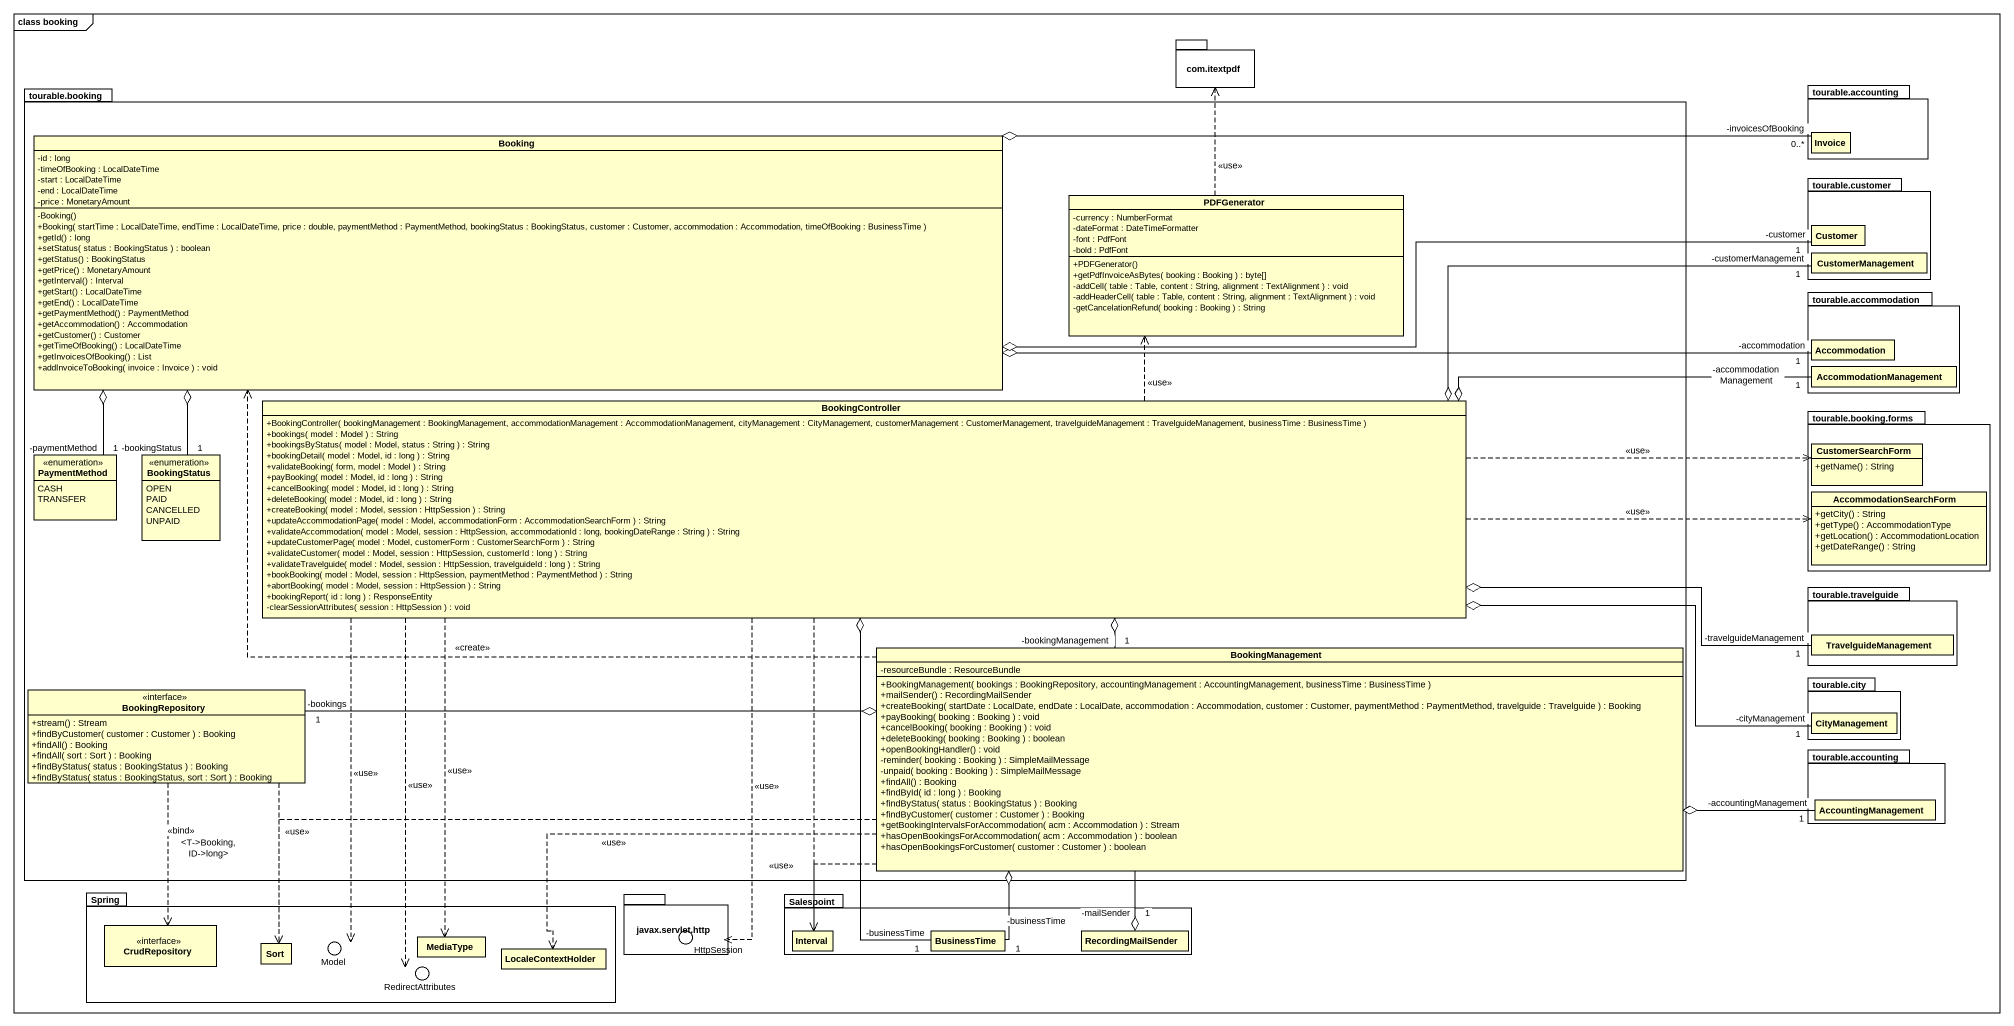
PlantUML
@startuml
mainframe class booking
allowmixing
hide circle
hide empty members
skinparam classAttributeIconSize 0
package "com.itextpdf" as com_itextpdf {
}
package "tourable.booking" as tourable_booking {
  class Booking {
    -id : long
    -timeOfBooking : LocalDateTime
    -start : LocalDateTime
    -end : LocalDateTime
    -price : MonetaryAmount
    -Booking()
    +Booking( startTime : LocalDateTime, endTime : LocalDateTime, price : double, paymentMethod : PaymentMethod, bookingStatus : BookingStatus, customer : Customer, accommodation : Accommodation, timeOfBooking : BusinessTime )
    +getId() : long
    +setStatus( status : BookingStatus ) : boolean
    +getStatus() : BookingStatus
    +getPrice() : MonetaryAmount
    +getInterval() : Interval
    +getStart() : LocalDateTime
    +getEnd() : LocalDateTime
    +getPaymentMethod() : PaymentMethod
    +getAccommodation() : Accommodation
    +getCustomer() : Customer
    +getTimeOfBooking() : LocalDateTime
    +getInvoicesOfBooking() : List
    +addInvoiceToBooking( invoice : Invoice ) : void
  }
  class PDFGenerator {
    -currency : NumberFormat
    -dateFormat : DateTimeFormatter
    -font : PdfFont
    -bold : PdfFont
    +PDFGenerator()
    +getPdfInvoiceAsBytes( booking : Booking ) : byte[]
    -addCell( table : Table, content : String, alignment : TextAlignment ) : void
    -addHeaderCell( table : Table, content : String, alignment : TextAlignment ) : void
    -getCancelationRefund( booking : Booking ) : String
  }
  class BookingController {
    +BookingController( bookingManagement : BookingManagement, accommodationManagement : AccommodationManagement, cityManagement : CityManagement, customerManagement : CustomerManagement, travelguideManagement : TravelguideManagement, businessTime : BusinessTime )
    +bookings( model : Model ) : String
    +bookingsByStatus( model : Model, status : String ) : String
    +bookingDetail( model : Model, id : long ) : String
    +validateBooking( form, model : Model ) : String
    +payBooking( model : Model, id : long ) : String
    +cancelBooking( model : Model, id : long ) : String
    +deleteBooking( model : Model, id : long ) : String
    +createBooking( model : Model, session : HttpSession ) : String
    +updateAccommodationPage( model : Model, accommodationForm : AccommodationSearchForm ) : String
    +validateAccommodation( model : Model, session : HttpSession, accommodationId : long, bookingDateRange : String ) : String
    +updateCustomerPage( model : Model, customerForm : CustomerSearchForm ) : String
    +validateCustomer( model : Model, session : HttpSession, customerId : long ) : String
    +validateTravelguide( model : Model, session : HttpSession, travelguideId : long ) : String
    +bookBooking( model : Model, session : HttpSession, paymentMethod : PaymentMethod ) : String
    +abortBooking( model : Model, session : HttpSession ) : String
    +bookingReport( id : long ) : ResponseEntity
    -clearSessionAttributes( session : HttpSession ) : void
  }
  enum PaymentMethod {
    CASH
    TRANSFER
  }
  enum BookingStatus {
    OPEN
    PAID
    CANCELLED
    UNPAID
  }
  class BookingManagement {
    -resourceBundle : ResourceBundle
    +BookingManagement( bookings : BookingRepository, accountingManagement : AccountingManagement, businessTime : BusinessTime )
    +mailSender() : RecordingMailSender
    +createBooking( startDate : LocalDate, endDate : LocalDate, accommodation : Accommodation, customer : Customer, paymentMethod : PaymentMethod, travelguide : Travelguide ) : Booking
    +payBooking( booking : Booking ) : void
    +cancelBooking( booking : Booking ) : void
    +deleteBooking( booking : Booking ) : boolean
    +openBookingHandler() : void
    -reminder( booking : Booking ) : SimpleMailMessage
    -unpaid( booking : Booking ) : SimpleMailMessage
    +findAll() : Booking
    +findById( id : long ) : Booking
    +findByStatus( status : BookingStatus ) : Booking
    +findByCustomer( customer : Customer ) : Booking
    +getBookingIntervalsForAccommodation( acm : Accommodation ) : Stream
    +hasOpenBookingsForAccommodation( acm : Accommodation ) : boolean
    +hasOpenBookingsForCustomer( customer : Customer ) : boolean
  }
  interface BookingRepository {
    +stream() : Stream
    +findByCustomer( customer : Customer ) : Booking
    +findAll() : Booking
    +findAll( sort : Sort ) : Booking
    +findByStatus( status : BookingStatus ) : Booking
    +findByStatus( status : BookingStatus, sort : Sort ) : Booking
  }
}
package "tourable.accounting" as tourable_accounting {
  class Invoice
}
package "tourable.customer" as tourable_customer {
  class Customer
  class CustomerManagement
}
package "tourable.accommodation" as tourable_accommodation {
  class Accommodation
  class AccommodationManagement
}
package "tourable.booking.forms" as tourable_booking_forms {
  class CustomerSearchForm {
    +getName() : String
  }
  class AccommodationSearchForm {
    +getCity() : String
    +getType() : AccommodationType
    +getLocation() : AccommodationLocation
    +getDateRange() : String
  }
}
package "tourable.travelguide" as tourable_travelguide {
  class TravelguideManagement
}
package "tourable.city" as tourable_city {
  class CityManagement
}
package "tourable.accounting" as tourable_accounting_2 {
  class AccountingManagement
}
package Spring {
  interface CrudRepository
  class Sort
  class MediaType
  class LocaleContextHolder
}
package "javax.servlet.http" as javax_servlet_http {
}
package Salespoint {
  class Interval
  class BusinessTime
  class RecordingMailSender
}
() Model
() HttpSession
() RedirectAttributes
Spring -left- Model
javax_servlet_http -- HttpSession
Spring -right- RedirectAttributes
Booking o-right- "-invoicesOfBooking\n0..*" Invoice
Booking o-right- "-customer\n1" Customer
Booking o-right- "-accommodation\n1" Accommodation
Booking o-left- "-paymentMethod\n1" PaymentMethod
Booking o-- "-bookingStatus\n1" BookingStatus
PDFGenerator .up.> com_itextpdf : <<use>>
BookingController .up.> PDFGenerator : <<use>>
BookingController o-right- "-customerManagement\n1" CustomerManagement
BookingController o-right- "-accommodationManagement\n1" AccommodationManagement
BookingController .right.> CustomerSearchForm : <<use>>
BookingController .right.> AccommodationSearchForm : <<use>>
BookingController o-- "-bookingManagement\n1" BookingManagement
BookingController o-right- "-travelguideManagement\n1" TravelguideManagement
BookingController o-right- "-cityManagement\n1" CityManagement
BookingController ..> Model : <<use>>
BookingController ..> MediaType : <<use>>
BookingController ..> HttpSession : <<use>>
BookingController ..> Interval
BookingController o-- "-businessTime\n1" BusinessTime
BookingController ..> RedirectAttributes : <<use>>
BookingManagement .up.> Booking : <<create>>
BookingManagement o-left- "-bookings\n1" BookingRepository
BookingManagement o-right- "-accountingManagement\n1" AccountingManagement
BookingManagement .left.> Sort
BookingManagement .left.> LocaleContextHolder : <<use>>
BookingManagement .left.> Interval : <<use>>
BookingManagement o-left- "-businessTime\n1" BusinessTime
BookingRepository ..> CrudRepository : <<bind>>\n<T->Booking, ID->long>
BookingRepository ..> Sort : <<use>>
RecordingMailSender "-mailSender\n1" o-up- BookingManagement
@enduml
